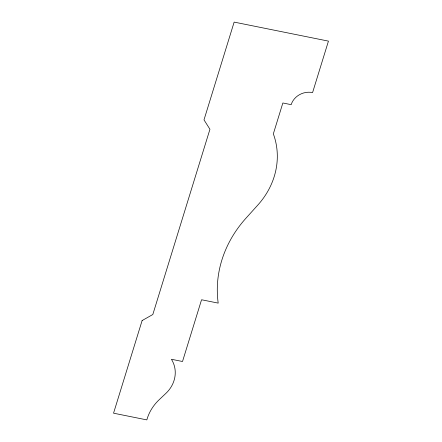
<?xml version="1.0" encoding="UTF-8"?>
<svg xmlns="http://www.w3.org/2000/svg" width="442" height="442" viewBox="0 0 442 442"><rect width="100%" height="100%" fill="white"/><g stroke="black" fill="none" stroke-linecap="round" stroke-linejoin="round"><path stroke-width="0.66" d="M142.114 320.561L113.55 413.187L146.832 419.9A46.117 41.239 -17.6 0 1 159.264 399.634L165.872 393.397A31.227 27.918 -17.6 0 0 171.424 359.269L182.513 361.506L201.558 299.753L218.199 303.113A118.412 105.876 -17.6 0 1 245.973 218.199L257.813 205.066A80.543 72.018 -17.6 0 0 273.338 133.86L282.858 102.98L291.179 104.66A17.47 15.619 -17.6 0 1 312.582 92.577L328.45 41.123L234.149 22.1L204 119.87L209.939 129.268L152.816 314.522L142.114 320.561"/></g></svg>
